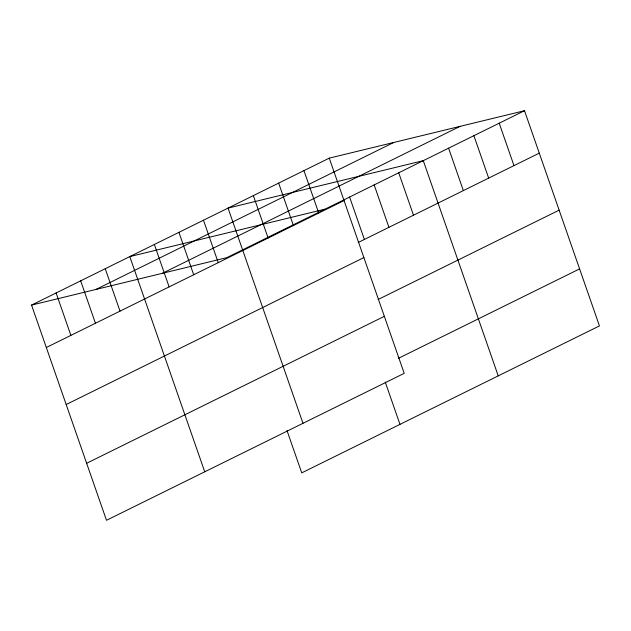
<?xml version="1.0" encoding="UTF-8"?>
<svg xmlns="http://www.w3.org/2000/svg" width="631" height="631" viewBox="0 0 631 631"><rect width="100%" height="100%" fill="white"/><g stroke="black" fill="none" stroke-linecap="round" stroke-linejoin="round"><path stroke-width="0.95" d="M329.264 158.136L404.203 373.347L106.497 520.291L31.55 305.089L329.264 158.136L524.503 110.709L599.45 325.911L301.736 472.864L287.002 430.555M95.983 289.432L393.697 142.488M162.364 273.31L460.078 126.358M524.503 110.709L226.797 257.653L31.55 305.089M46.323 347.507L344.037 200.555M358.234 242.485L539.276 153.128M66.176 404.526L363.89 257.574M378.087 299.512L559.137 210.147M86.636 463.272L384.35 316.328M398.547 358.258L579.597 268.893M325.036 209.161L129.797 256.596L204.736 471.799M499.2 123.195L513.973 165.614M473.897 135.689L488.67 178.108M448.594 148.175L463.359 190.594M498.23 375.879L423.283 160.668L228.043 208.104L302.983 423.306M398.721 172.791L413.494 215.21M374.159 184.915L388.933 227.334M349.598 197.038L364.371 239.457M385.249 382.063L399.983 424.371M303.961 170.63L318.726 213.049M278.65 183.116L293.423 225.535M253.346 195.61L268.12 238.029M203.482 220.227L218.255 262.646M178.92 232.35L193.693 274.769M154.358 244.473L169.132 286.892M105.235 268.719L120.008 311.138M80.673 280.842L95.447 323.261M56.112 292.965L70.885 335.384"/></g></svg>
